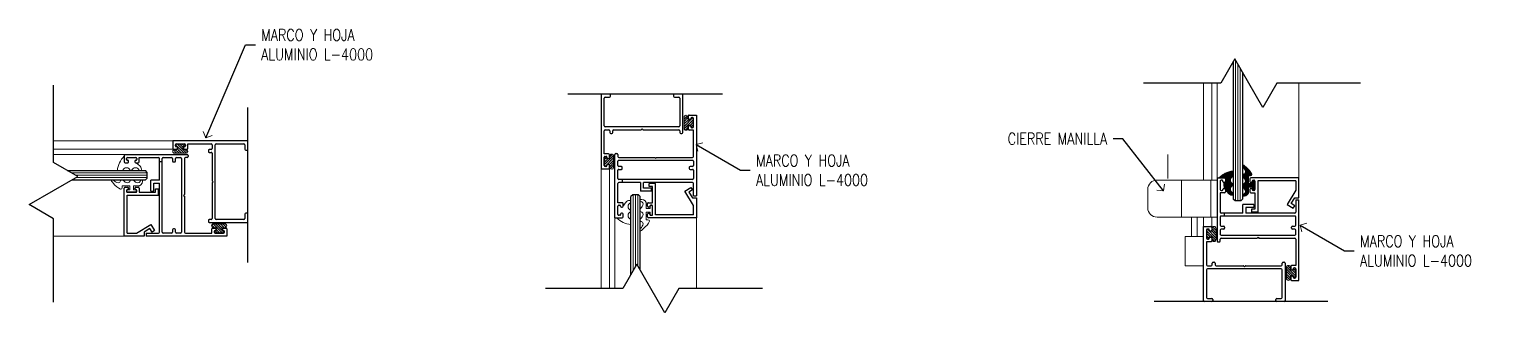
# Model space of a CAD drawing. Header units: metres. Extents: x -40 to 265, y 63 to 163.
# Drawn here: x 254.704 to 255.453, y 137.27 to 137.416 of the extents above; entities that cross this region are included whole.
import ezdxf

# ---------------------------------------------------------------- set-up
doc = ezdxf.new("R2010")
doc.units = ezdxf.units.M
doc.header["$LTSCALE"] = 5
doc.header["$MEASUREMENT"] = 0
doc.layers.get('0').update_dxf_attribs({"color": 30})
for name, color, linetype, lineweight in [('A-ANNO-TEXT', 3, 'Continuous', 18), ('A-DETL-GRPH', 4, 'Continuous', 25), ('A-DETL-MBND', 3, 'Continuous', 18), ('A-DETL-MCUT', 4, 'Continuous', 25), ('A-DETL-PATT', 8, 'Continuous', 18)]:
    doc.layers.add(name, color=color, linetype=linetype, lineweight=lineweight)
doc.styles.add('E-ROMANS', font='romans.shx', dxfattribs={"width": 0.8})
doc.dimstyles.new('E-0010_TICK_12', dxfattribs={"dimscale": 0.001, "dimtxt": 12, "dimasz": 12, "dimexe": 6, "dimexo": 4, "dimgap": 6, "dimtad": 0, "dimdec": 0, "dimlfac": 1000, "dimzin": 0, "dimdsep": 46, "dimtxsty": 'E-ROMANS', "dimblk": 'OBLIQUE', "dimcen": 6, "dimclrd": 256, "dimclre": 256, "dimclrt": 256, "dimadec": 0, "dimazin": 0, "dimtfac": 1, "dimtdec": 0, "dimtmove": 1, "dimatfit": 3, "dimldrblk": 'OPEN90', "dimfxl": 1, "dimtfill": 1, "dimtolj": 1, "dimtzin": 0, "dimlwd": -1, "dimarcsym": 0})
pattern_1 = [(45, (294.93806925, 71.04815457), (-0.000265165043, 0.000265165043), [])]

# ---------------------------------------------------------------- blocks, each defined once
blk = doc.blocks.new('*X40')
at = {"color": 0}
for p, q in [((137.71, 116.5), (139.14, 117.92)), ((134.91, 112.37), (139.77, 117.23)), ((134.91, 115.03), (136.01, 116.13)), ((134.91, 113.7), (136.61, 115.4)), ((135.23, 116.01), (135.23, 116.01)), ((135.23, 114.68), (135.23, 114.68)), ((135.23, 113.36), (135.23, 113.36)), ((135.23, 112.03), (135.23, 112.03)), ((135.26, 111.39), (139.81, 115.95)), ((135.9, 115.35), (135.9, 115.35)), ((135.9, 114.02), (135.9, 114.02)), ((135.9, 112.7), (135.9, 112.7)), ((136.56, 114.68), (136.56, 114.68)), ((136.56, 113.36), (136.56, 113.36)), ((137.22, 115.35), (137.22, 115.35)), ((137.22, 114.02), (137.22, 114.02)), ((137.22, 112.7), (137.22, 112.7)), ((137.49, 112.3), (139.81, 114.62)), ((137.71, 111.2), (139.81, 113.3)), ((137.89, 117.34), (137.89, 117.34)), ((137.89, 116.01), (137.89, 116.01)), ((137.89, 114.68), (137.89, 114.68)), ((137.89, 113.36), (137.89, 113.36)), ((137.89, 112.03), (137.89, 112.03)), ((137.89, 110.71), (137.89, 110.71)), ((138.03, 110.19), (139.81, 111.97)), ((138.55, 116.67), (138.55, 116.67)), ((138.55, 115.35), (138.55, 115.35)), ((138.55, 114.02), (138.55, 114.02)), ((138.55, 112.7), (138.55, 112.7)), ((138.55, 111.37), (138.55, 111.37)), ((138.55, 110.04), (138.55, 110.04)), ((139.12, 109.95), (139.75, 110.58)), ((139.21, 117.34), (139.21, 117.34)), ((139.21, 116.01), (139.21, 116.01)), ((139.21, 114.68), (139.21, 114.68)), ((139.21, 113.36), (139.21, 113.36)), ((139.21, 112.03), (139.21, 112.03)), ((139.21, 110.71), (139.21, 110.71))]:
    blk.add_line(p, q, dxfattribs=at)
blk = doc.blocks.new('_Oblique')
at = {"color": 0, "linetype": 'ByBlock', "lineweight": -2}
blk.add_line((-0.5, -0.5), (0.5, 0.5), dxfattribs=at)
blk = doc.blocks.new('_Open90')
at = {"color": 0, "linetype": 'ByBlock', "lineweight": -2}
for p, q in [((0, 0), (-1, 0)), ((-0.5, 0.5), (0, 0)), ((0, 0), (-0.5, -0.5))]:
    blk.add_line(p, q, dxfattribs=at)
blk = doc.blocks.new('QM-ARQ-DET')
at = {"layer": 'A-DETL-PATT'}
h = blk.add_hatch(dxfattribs=at)
h.set_pattern_fill('ANSI31', color=256, scale=0.003, style=0)
h.set_pattern_definition(pattern_1)
edge = h.paths.add_edge_path()
edge.add_line((255.32347, 137.34002), (255.32347, 137.34273))
edge.add_arc((255.32433, 137.33144), 0.01133, 94.36371, 136.53353)
edge.add_line((255.31611, 137.33923), (255.31894, 137.33923))
edge.add_arc((255.31894, 137.33875), 0.000477, 0, 90, ccw=False)
edge.add_line((255.31942, 137.33875), (255.31942, 137.33742))
edge.add_arc((255.31894, 137.33742), 0.000477, -90, 0, ccw=False)
edge.add_line((255.31894, 137.33694), (255.31865, 137.33694))
edge.add_arc((255.32292, 137.33605), 0.00436, 168.15387, 213.32126)
edge.add_arc((255.31894, 137.33331), 0.000477, 19.26876, 45, ccw=False)
edge.add_spline(control_points=[(255.31939, 137.33347), (255.31974, 137.33292), (255.32047, 137.33177), (255.32183, 137.33024), (255.32302, 137.33038), (255.32347, 137.33043)], knot_values=[0.000217, 0.000217, 0.000217, 0.000217, 0.002223, 0.004367, 0.00567, 0.00567, 0.00567, 0.00567], degree=3, periodic=0)
edge.add_line((255.32347, 137.33043), (255.32347, 137.33148))
edge.add_arc((255.32405, 137.33344), 0.00205, 106.66303, 253.33697, ccw=False)
edge.add_line((255.32347, 137.3354), (255.32347, 137.33611))
edge.add_arc((255.32405, 137.33807), 0.00205, 106.66303, 253.33697, ccw=False)
h = blk.add_hatch(dxfattribs=at)
h.set_pattern_fill('ANSI31', color=256, scale=0.003, style=0)
h.set_pattern_definition(pattern_1)
edge = h.paths.add_edge_path()
edge.add_line((255.33127, 137.33642), (255.33139, 137.3403))
edge.add_spline(control_points=[(255.33139, 137.3403), (255.33196, 137.34031), (255.33412, 137.34035), (255.33079, 137.34435), (255.32905, 137.3456), (255.32824, 137.34618)], knot_values=[0, 0, 0, 0, 0.001435, 0.005431, 0.008857, 0.008857, 0.008857, 0.008857], degree=3, periodic=0)
edge.add_line((255.32824, 137.34618), (255.32824, 137.34486))
edge.add_spline(control_points=[(255.32824, 137.34486), (255.32849, 137.34466), (255.32934, 137.34397), (255.33023, 137.3418), (255.32882, 137.34117), (255.32824, 137.34091)], knot_values=[0, 0, 0, 0, 0.000972, 0.003396, 0.005075, 0.005075, 0.005075, 0.005075], degree=3, periodic=0)
edge.add_line((255.32824, 137.34091), (255.32824, 137.33994))
edge.add_spline(control_points=[(255.32824, 137.33994), (255.32849, 137.33974), (255.32934, 137.33905), (255.33023, 137.33688), (255.32882, 137.33625), (255.32824, 137.33599)], knot_values=[0, 0, 0, 0, 0.000972, 0.003396, 0.005075, 0.005075, 0.005075, 0.005075], degree=3, periodic=0)
edge.add_line((255.32824, 137.33599), (255.32824, 137.33462))
edge.add_spline(control_points=[(255.32824, 137.33462), (255.32849, 137.33442), (255.32934, 137.33372), (255.33023, 137.33155), (255.32882, 137.33092), (255.32824, 137.33066)], knot_values=[0, 0, 0, 0, 0.000972, 0.003396, 0.005075, 0.005075, 0.005075, 0.005075], degree=3, periodic=0)
edge.add_line((255.32824, 137.33066), (255.32824, 137.3298))
edge.add_arc((255.32872, 137.33258), 0.00282, 260.2894, 334.59253)
edge.add_line((255.33127, 137.33137), (255.33127, 137.33447))
edge.add_line((255.33127, 137.33447), (255.33339, 137.33447))
edge.add_line((255.33339, 137.33447), (255.33339, 137.3333))
edge.add_arc((255.33367, 137.3333), 0.000286, 180, 270)
edge.add_line((255.33367, 137.33301), (255.33415, 137.33301))
edge.add_arc((255.33415, 137.3333), 0.000286, 270, 360)
edge.add_line((255.33444, 137.3333), (255.33444, 137.33759))
edge.add_arc((255.33415, 137.33759), 0.000286, 360, 450)
edge.add_line((255.33415, 137.33788), (255.33367, 137.33788))
edge.add_arc((255.33367, 137.33759), 0.000286, 90, 180)
edge.add_line((255.33339, 137.33759), (255.33339, 137.33642))
edge.add_line((255.33339, 137.33642), (255.33127, 137.33642))
at = {"layer": 'A-DETL-GRPH'}
for p, q in [((255.32427, 137.4005), (255.31705, 137.388)), ((255.3387, 137.3755), (255.32427, 137.4005)), ((254.71635, 137.34712), (254.71635, 137.3869)), ((255.31705, 137.388), (255.27727, 137.388)), ((255.34592, 137.388), (255.3387, 137.3755)), ((255.38888, 137.388), (255.34592, 137.388)), ((254.72885, 137.3399), (254.71635, 137.34712)), ((254.70385, 137.32547), (254.72885, 137.3399)), ((254.71635, 137.31825), (254.70385, 137.32547)), ((254.71635, 137.2753), (254.71635, 137.31825)), ((255.01661, 137.29481), (255.0094, 137.28231)), ((255.03105, 137.26981), (255.01661, 137.29481)), ((255.0094, 137.28231), (254.96961, 137.28231)), ((255.03826, 137.28231), (255.03105, 137.26981)), ((255.08122, 137.28231), (255.03826, 137.28231))]:
    blk.add_line(p, q, dxfattribs=at)
at = {"layer": 'A-DETL-MBND'}
for p, q in [((255.32465, 137.39984), (255.32465, 137.3274)), ((255.32583, 137.39779), (255.32583, 137.3274)), ((255.32702, 137.39574), (255.32702, 137.3274)), ((255.30819, 137.33812), (255.30819, 137.388)), ((255.31239, 137.33812), (255.31239, 137.388)), ((255.31522, 137.388), (255.31522, 137.33923)), ((255.35722, 137.388), (255.35722, 137.33923)), ((255.04088, 137.37047), (255.04088, 137.36474)), ((255.04288, 137.36965), (255.04288, 137.37047)), ((255.0445, 137.36975), (255.0445, 137.36965)), ((255.04527, 137.37004), (255.04479, 137.37004)), ((255.04555, 137.36545), (255.04555, 137.36975)), ((255.04288, 137.36474), (255.04288, 137.36555)), ((255.04384, 137.36899), (255.04355, 137.36899)), ((255.04355, 137.36622), (255.04384, 137.36622)), ((255.0445, 137.36555), (255.0445, 137.36545)), ((255.04479, 137.36517), (255.04527, 137.36517)), ((254.77786, 137.35827), (254.71635, 137.35827)), ((254.77921, 137.35626), (254.77921, 137.35578)), ((254.7838, 137.35655), (254.7795, 137.35655)), ((254.7795, 137.3555), (254.7796, 137.3555)), ((254.78026, 137.35483), (254.78026, 137.35454)), ((254.78303, 137.35454), (254.78303, 137.35483)), ((254.7837, 137.3555), (254.7838, 137.3555)), ((254.78408, 137.35578), (254.78408, 137.35626)), ((254.77786, 137.35407), (254.71635, 137.35407)), ((254.71635, 137.35124), (254.75279, 137.35124)), ((254.7796, 137.35387), (254.77878, 137.35387)), ((254.77878, 137.35187), (254.78451, 137.35187)), ((254.78451, 137.35387), (254.7837, 137.35387)), ((254.99997, 137.34975), (254.99997, 137.34546)), ((255.00073, 137.35004), (255.00025, 137.35004)), ((255.00102, 137.34966), (255.00102, 137.34975)), ((255.00197, 137.34899), (255.00168, 137.34899)), ((255.00264, 137.35047), (255.00264, 137.34966)), ((255.00464, 137.34474), (255.00464, 137.35047)), ((255.28976, 137.35133), (255.28976, 137.33886)), ((254.72556, 137.34181), (254.76463, 137.34181)), ((254.72761, 137.34062), (254.76463, 137.34062)), ((254.72805, 137.33944), (254.76463, 137.33944)), ((254.99825, 137.34382), (254.99825, 137.28231)), ((255.00025, 137.34517), (255.00073, 137.34517)), ((255.00102, 137.34546), (255.00102, 137.34555)), ((255.00168, 137.34622), (255.00197, 137.34622)), ((255.00245, 137.34382), (255.00245, 137.28231)), ((255.00264, 137.34555), (255.00264, 137.34474)), ((255.33139, 137.3403), (255.33127, 137.33642)), ((254.75172, 137.33507), (254.7556, 137.33519)), ((254.75414, 137.33278), (254.75414, 137.33231)), ((254.75443, 137.33307), (254.7556, 137.33307)), ((254.75443, 137.33202), (254.75872, 137.33202)), ((254.7556, 137.33307), (254.7556, 137.33519)), ((254.75755, 137.33307), (254.75755, 137.33519)), ((254.75755, 137.33519), (254.76065, 137.33519)), ((254.75872, 137.33307), (254.75755, 137.33307)), ((254.75901, 137.33231), (254.75901, 137.33278)), ((255.27949, 137.3238), (255.27949, 137.33335)), ((255.31508, 137.33812), (255.28426, 137.33812)), ((255.29686, 137.33812), (255.29686, 137.31903)), ((255.3119, 137.33812), (255.3119, 137.31903)), ((255.33339, 137.33642), (255.33127, 137.33642)), ((255.33127, 137.33447), (255.33127, 137.33137)), ((255.33339, 137.33447), (255.33127, 137.33447)), ((255.33339, 137.33759), (255.33339, 137.33642)), ((255.33339, 137.3333), (255.33339, 137.33447)), ((255.33367, 137.33788), (255.33415, 137.33788)), ((255.33415, 137.33301), (255.33367, 137.33301)), ((255.33444, 137.33759), (255.33444, 137.3333)), ((255.01471, 137.29151), (255.01471, 137.33058)), ((255.01589, 137.29356), (255.01589, 137.33058)), ((255.01707, 137.29401), (255.01707, 137.33058)), ((255.02132, 137.32351), (255.02132, 137.32661)), ((255.02344, 137.32468), (255.02344, 137.32351)), ((255.02421, 137.32497), (255.02373, 137.32497)), ((255.02449, 137.32039), (255.02449, 137.32468)), ((255.00527, 137.28231), (255.00527, 137.31875)), ((255.02344, 137.32351), (255.02132, 137.32351)), ((255.02145, 137.31768), (255.02132, 137.32156)), ((255.02344, 137.32156), (255.02132, 137.32156)), ((255.02344, 137.32039), (255.02344, 137.32156)), ((255.02373, 137.3201), (255.02421, 137.3201)), ((255.04727, 137.28231), (255.04727, 137.31875)), ((255.31522, 137.31903), (255.28426, 137.31903)), ((255.30199, 137.30909), (255.30199, 137.31903)), ((255.30485, 137.30909), (255.30485, 137.31903)), ((255.30819, 137.31416), (255.30819, 137.31903)), ((255.31239, 137.31302), (255.31239, 137.31903)), ((254.71635, 137.30924), (254.75279, 137.30924)), ((254.80451, 137.31564), (254.79878, 137.31564)), ((254.79878, 137.31363), (254.79959, 137.31363)), ((254.79921, 137.31172), (254.79921, 137.31125)), ((254.79959, 137.31201), (254.7995, 137.31201)), ((254.7995, 137.31096), (254.80379, 137.31096)), ((254.80026, 137.31296), (254.80026, 137.31268)), ((254.80303, 137.31268), (254.80303, 137.31296)), ((254.8037, 137.31363), (254.80451, 137.31363)), ((254.80379, 137.31201), (254.8037, 137.31201)), ((254.80408, 137.31125), (254.80408, 137.31172)), ((255.30991, 137.30823), (255.30991, 137.31252)), ((255.3102, 137.31281), (255.31067, 137.31281)), ((255.31096, 137.31252), (255.31096, 137.31243)), ((255.31163, 137.31176), (255.31191, 137.31176)), ((255.31258, 137.31243), (255.31258, 137.31324)), ((255.31459, 137.31324), (255.31459, 137.30751)), ((255.29865, 137.30909), (255.29865, 137.29394)), ((255.30819, 137.30909), (255.29865, 137.30909)), ((255.31067, 137.30794), (255.3102, 137.30794)), ((255.31096, 137.30832), (255.31096, 137.30823)), ((255.31191, 137.30899), (255.31163, 137.30899)), ((255.31258, 137.30751), (255.31258, 137.30832)), ((255.29865, 137.29394), (255.30819, 137.29394)), ((255.35082, 137.28751), (255.35082, 137.29324)), ((255.35283, 137.29324), (255.35283, 137.29243)), ((255.35283, 137.28832), (255.35283, 137.28751)), ((255.35349, 137.29176), (255.35378, 137.29176)), ((255.35378, 137.28899), (255.35349, 137.28899)), ((255.35445, 137.29243), (255.35445, 137.29252)), ((255.35445, 137.28823), (255.35445, 137.28832)), ((255.35473, 137.29281), (255.35521, 137.29281)), ((255.35521, 137.28794), (255.35473, 137.28794)), ((255.3555, 137.29252), (255.3555, 137.28823))]:
    blk.add_line(p, q, dxfattribs=at)
for centre, radius, start, end in [((255.04188, 137.37047), 0.001, 0, 180), ((255.04355, 137.36965), 0.000668, 180, 270), ((255.04384, 137.36965), 0.000668, 270, 0), ((255.04479, 137.36975), 0.000286, 90, 180), ((255.04527, 137.36975), 0.000286, 0, 90), ((255.04188, 137.36474), 0.001, 180, 0), ((255.04355, 137.36555), 0.000668, 90, 180), ((255.04384, 137.36555), 0.000668, 0, 90), ((255.04479, 137.36545), 0.000286, 180, 270), ((255.04527, 137.36545), 0.000286, 270, 0), ((254.7795, 137.35626), 0.000286, 90, 180), ((254.7795, 137.35578), 0.000286, 180, 270), ((254.7796, 137.35483), 0.000668, 0, 90), ((254.7796, 137.35454), 0.000668, 270, 0), ((254.7837, 137.35483), 0.000668, 90, 180), ((254.7837, 137.35454), 0.000668, 180, 270), ((254.7838, 137.35626), 0.000286, 0, 90), ((254.7838, 137.35578), 0.000286, 270, 0), ((254.76058, 137.34213), 0.01133, 133.46647, 175.63629), ((254.77878, 137.35287), 0.001, 90, 270), ((254.78451, 137.35287), 0.001, 270, 90), ((255.00025, 137.34975), 0.000286, 90, 180), ((255.00073, 137.34975), 0.000286, 0, 90), ((255.00168, 137.34966), 0.000668, 180, 270), ((255.00197, 137.34966), 0.000668, 270, 0), ((255.00364, 137.35047), 0.001, 0, 180), ((254.75396, 137.3424), 0.00205, 16.66303, 163.33697), ((254.75858, 137.3424), 0.00205, 16.66303, 163.33697), ((255.00025, 137.34546), 0.000286, 180, 270), ((255.00073, 137.34546), 0.000286, 270, 0), ((255.00168, 137.34555), 0.000668, 90, 180), ((255.00197, 137.34555), 0.000668, 0, 90), ((255.00364, 137.34474), 0.001, 180, 0), ((255.32433, 137.33144), 0.01133, 94.36371, 136.53353), ((255.32405, 137.33807), 0.00205, 106.66303, 253.33697), ((254.75443, 137.33278), 0.000286, 90, 180), ((254.75443, 137.33231), 0.000286, 180, 270), ((254.75872, 137.33278), 0.000286, 0, 90), ((254.75872, 137.33231), 0.000286, 270, 0), ((254.75944, 137.33774), 0.00282, 295.40747, 9.7106), ((255.28426, 137.33335), 0.00477, 90, 180), ((255.32292, 137.33605), 0.00436, 168.15387, 213.32126), ((255.32405, 137.33344), 0.00205, 106.66303, 253.33697), ((255.33367, 137.33759), 0.000286, 90, 180), ((255.33367, 137.3333), 0.000286, 180, 270), ((255.33415, 137.33759), 0.000286, 0, 90), ((255.33415, 137.3333), 0.000286, 270, 0), ((255.01411, 137.32454), 0.00205, 106.66303, 253.33697), ((255.01877, 137.3254), 0.00282, 25.40747, 99.7106), ((255.02373, 137.32468), 0.000286, 90, 180), ((255.02421, 137.32468), 0.000286, 0, 90), ((255.32872, 137.33258), 0.00282, 260.2894, 334.59253), ((255.01439, 137.32654), 0.01133, 223.46647, 265.63629), ((255.01411, 137.31991), 0.00205, 106.66303, 253.33697), ((255.02373, 137.32039), 0.000286, 180, 270), ((255.02421, 137.32039), 0.000286, 270, 0), ((255.28426, 137.3238), 0.00477, 180, 270), ((254.79878, 137.31463), 0.001, 90, 270), ((254.7995, 137.31172), 0.000286, 90, 180), ((254.7995, 137.31125), 0.000286, 180, 270), ((254.79959, 137.31296), 0.000668, 0, 90), ((254.79959, 137.31268), 0.000668, 270, 0), ((254.8037, 137.31296), 0.000668, 90, 180), ((254.8037, 137.31268), 0.000668, 180, 270), ((254.80379, 137.31172), 0.000286, 0, 90), ((254.80379, 137.31125), 0.000286, 270, 0), ((254.80451, 137.31463), 0.001, 270, 90), ((255.3102, 137.31252), 0.000286, 90, 180), ((255.31067, 137.31252), 0.000286, 0, 90), ((255.31163, 137.31243), 0.000668, 180, 270), ((255.31191, 137.31243), 0.000668, 270, 0), ((255.31358, 137.31324), 0.001, 0, 180), ((255.3102, 137.30823), 0.000286, 180, 270), ((255.31067, 137.30823), 0.000286, 270, 0), ((255.31163, 137.30832), 0.000668, 90, 180), ((255.31191, 137.30832), 0.000668, 0, 90), ((255.31358, 137.30751), 0.001, 180, 0), ((255.35182, 137.29324), 0.001, 0, 180), ((255.35182, 137.28751), 0.001, 180, 0), ((255.35349, 137.29243), 0.000668, 180, 270), ((255.35349, 137.28832), 0.000668, 90, 180), ((255.35378, 137.29243), 0.000668, 270, 0), ((255.35378, 137.28832), 0.000668, 0, 90), ((255.35473, 137.29252), 0.000286, 90, 180), ((255.35473, 137.28823), 0.000286, 180, 270), ((255.35521, 137.29252), 0.000286, 0, 90), ((255.35521, 137.28823), 0.000286, 270, 0)]:
    blk.add_arc(centre, radius, start, end, dxfattribs=at)
for points in [[(254.75837, 137.34718), (254.76022, 137.34594), (254.76159, 137.34429), (254.76159, 137.34299)], [(255.32824, 137.34618), (255.33088, 137.344), (255.33281, 137.3405), (255.33139, 137.3403)], [(255.32824, 137.34091), (255.32961, 137.34187), (255.32895, 137.3442), (255.32824, 137.34486)], [(255.32824, 137.33599), (255.32961, 137.33695), (255.32895, 137.33928), (255.32824, 137.33994)], [(254.74584, 137.33822), (254.74802, 137.33557), (254.75152, 137.33365), (254.75172, 137.33507)], [(254.75112, 137.33822), (254.75015, 137.33684), (254.74782, 137.3375), (254.74716, 137.33822)], [(254.75603, 137.33822), (254.75507, 137.33684), (254.75274, 137.3375), (254.75208, 137.33822)], [(254.76136, 137.33822), (254.7604, 137.33684), (254.75806, 137.3375), (254.7574, 137.33822)], [(255.31928, 137.33365), (255.32052, 137.33181), (255.32216, 137.33043), (255.32347, 137.33043)], [(255.32824, 137.33066), (255.32961, 137.33163), (255.32895, 137.33396), (255.32824, 137.33462)], [(255.00933, 137.32433), (255.01057, 137.32617), (255.01222, 137.32755), (255.01352, 137.32755)], [(255.0183, 137.32732), (255.01967, 137.32635), (255.01901, 137.32402), (255.0183, 137.32336)], [(255.0183, 137.32199), (255.01967, 137.32103), (255.01901, 137.3187), (255.0183, 137.31804)], [(255.0183, 137.3118), (255.02094, 137.31398), (255.02287, 137.31748), (255.02145, 137.31768)], [(255.0183, 137.31707), (255.01967, 137.31611), (255.01901, 137.31378), (255.0183, 137.31312)]]:
    blk.add_spline(points, degree=3, dxfattribs=at)
at = {"layer": 'A-DETL-MCUT'}
for p, q in [((255.32347, 137.39911), (255.32347, 137.32835)), ((255.32824, 137.39363), (255.32824, 137.32835)), ((255.06071, 137.3823), (254.98108, 137.3823)), ((254.99825, 137.38182), (254.99825, 137.34382)), ((255.00254, 137.3823), (254.99873, 137.3823)), ((254.99978, 137.36597), (254.99978, 137.38029)), ((255.00025, 137.38077), (255.00254, 137.38077)), ((255.00302, 137.38125), (255.00302, 137.38182)), ((255.03548, 137.38182), (255.03548, 137.38125)), ((255.03977, 137.3823), (255.03595, 137.3823)), ((255.03595, 137.38077), (255.03824, 137.38077)), ((255.03872, 137.38029), (255.03872, 137.36597)), ((255.04025, 137.36254), (255.04025, 137.38182)), ((254.81634, 137.2958), (254.81634, 137.37543)), ((255.04307, 137.36973), (255.04307, 137.37107)), ((255.04355, 137.37155), (255.04727, 137.37155)), ((255.04384, 137.36926), (255.04355, 137.36926)), ((255.04431, 137.36983), (255.04431, 137.36973)), ((255.04527, 137.37031), (255.04479, 137.37031)), ((255.04575, 137.36553), (255.04575, 137.36983)), ((255.04727, 137.37155), (255.04727, 137.32999)), ((254.99978, 137.35155), (254.99978, 137.36349)), ((255.03824, 137.3655), (255.00025, 137.3655)), ((255.00025, 137.36397), (255.00216, 137.36397)), ((255.00264, 137.36349), (255.00264, 137.36254)), ((255.00312, 137.36206), (255.00369, 137.36206)), ((255.00417, 137.36254), (255.00417, 137.36349)), ((255.00464, 137.36397), (255.01857, 137.36397)), ((255.01891, 137.36411), (255.01925, 137.36445)), ((255.01925, 137.36445), (255.01959, 137.36411)), ((255.01992, 137.36397), (255.03824, 137.36397)), ((255.03872, 137.36349), (255.03872, 137.36254)), ((255.0392, 137.36206), (255.03977, 137.36206)), ((255.04307, 137.36429), (255.04307, 137.36563)), ((255.04355, 137.36611), (255.04384, 137.36611)), ((255.04575, 137.36382), (255.04355, 137.36382)), ((255.04431, 137.36563), (255.04431, 137.36553)), ((255.04479, 137.36506), (255.04527, 137.36506)), ((255.04575, 137.35026), (255.04575, 137.36382)), ((254.81586, 137.35827), (254.77786, 137.35827)), ((254.77786, 137.35827), (254.77786, 137.35454)), ((254.7791, 137.35578), (254.7791, 137.35626)), ((254.77958, 137.35674), (254.78387, 137.35674)), ((254.77958, 137.35674), (254.78387, 137.35674)), ((254.77967, 137.35531), (254.77958, 137.35531)), ((254.78015, 137.35454), (254.78015, 137.35483)), ((254.7833, 137.35483), (254.7833, 137.35454)), ((254.78387, 137.35531), (254.78378, 137.35531)), ((254.78435, 137.35626), (254.78435, 137.35578)), ((254.78559, 137.35454), (254.78559, 137.35674)), ((254.78559, 137.35674), (254.79753, 137.35674)), ((254.79801, 137.35626), (254.79801, 137.35435)), ((254.79954, 137.31827), (254.79954, 137.35626)), ((254.80002, 137.35674), (254.81433, 137.35674)), ((254.81481, 137.35626), (254.81481, 137.35397)), ((254.81634, 137.35397), (254.81634, 137.35779)), ((254.75279, 137.35124), (254.78526, 137.35124)), ((254.75279, 137.35124), (254.75279, 137.34752)), ((254.75327, 137.34704), (254.7546, 137.34704)), ((254.75403, 137.34876), (254.75403, 137.34924)), ((254.75451, 137.34971), (254.7588, 137.34971)), ((254.75451, 137.34971), (254.7588, 137.34971)), ((254.7546, 137.34828), (254.75451, 137.34828)), ((254.75508, 137.34752), (254.75508, 137.3478)), ((254.75823, 137.3478), (254.75823, 137.34752)), ((254.7588, 137.34828), (254.75871, 137.34828)), ((254.75871, 137.34704), (254.76005, 137.34704)), ((254.75928, 137.34924), (254.75928, 137.34876)), ((254.76052, 137.34971), (254.7704, 137.34971)), ((254.76052, 137.34752), (254.76052, 137.34971)), ((254.77088, 137.33811), (254.77088, 137.34924)), ((254.7724, 137.34742), (254.77088, 137.34742)), ((254.7724, 137.31125), (254.7724, 137.34924)), ((254.77288, 137.34971), (254.77718, 137.34971)), ((254.77765, 137.34924), (254.77765, 137.3479)), ((254.77813, 137.34742), (254.7787, 137.34742)), ((254.77834, 137.35407), (254.77967, 137.35407)), ((254.77918, 137.3479), (254.77918, 137.34924)), ((254.77966, 137.34971), (254.78182, 137.34971)), ((254.7823, 137.34924), (254.7823, 137.31125)), ((254.78378, 137.35407), (254.78512, 137.35407)), ((254.78383, 137.34924), (254.78383, 137.33072)), ((254.78526, 137.34971), (254.7843, 137.34971)), ((254.78574, 137.35076), (254.78574, 137.35019)), ((254.7961, 137.3534), (254.7961, 137.35282)), ((254.79753, 137.35387), (254.79658, 137.35387)), ((254.79658, 137.35235), (254.79753, 137.35235)), ((254.79801, 137.35187), (254.79801, 137.33794)), ((254.81529, 137.35349), (254.81586, 137.35349)), ((255.00197, 137.35155), (254.99978, 137.35155)), ((254.99978, 137.34554), (254.99978, 137.34983)), ((254.99978, 137.34554), (254.99978, 137.34983)), ((255.00025, 137.35031), (255.00073, 137.35031)), ((255.00121, 137.34983), (255.00121, 137.34974)), ((255.00168, 137.34926), (255.00197, 137.34926)), ((255.00245, 137.34974), (255.00245, 137.35107)), ((255.00527, 137.31875), (255.00527, 137.35122)), ((255.00575, 137.35169), (255.00632, 137.35169)), ((255.0068, 137.35122), (255.0068, 137.35026)), ((255.0068, 137.34562), (255.0068, 137.34778)), ((255.00728, 137.34978), (255.0258, 137.34978)), ((255.00728, 137.34826), (255.04527, 137.34826)), ((255.0258, 137.34978), (255.02627, 137.34931)), ((255.02627, 137.34931), (255.02675, 137.34978)), ((255.02675, 137.34978), (255.04527, 137.34978)), ((255.04575, 137.34778), (255.04575, 137.34562)), ((254.72351, 137.34299), (254.76367, 137.34299)), ((254.76463, 137.34204), (254.76367, 137.34299)), ((254.76463, 137.33917), (254.76367, 137.33822)), ((254.76463, 137.33917), (254.76463, 137.34204)), ((254.99825, 137.34382), (255.00197, 137.34382)), ((255.00073, 137.34506), (255.00025, 137.34506)), ((255.00121, 137.34563), (255.00121, 137.34554)), ((255.00197, 137.34611), (255.00168, 137.34611)), ((255.00245, 137.3443), (255.00245, 137.34563)), ((255.0068, 137.33884), (255.0068, 137.34313)), ((255.00861, 137.34514), (255.00728, 137.34514)), ((255.00728, 137.34361), (255.00861, 137.34361)), ((255.00909, 137.34409), (255.00909, 137.34466)), ((255.04345, 137.34466), (255.04345, 137.34409)), ((255.04527, 137.34514), (255.04393, 137.34514)), ((255.04393, 137.34361), (255.04527, 137.34361)), ((255.04575, 137.34313), (255.04575, 137.33884)), ((255.31522, 137.33923), (255.31522, 137.30676)), ((255.31522, 137.33923), (255.31894, 137.33923)), ((255.35722, 137.33923), (255.33243, 137.33923)), ((255.35722, 137.32903), (255.35722, 137.33923)), ((254.72594, 137.33822), (254.76367, 137.33822)), ((254.75279, 137.30924), (254.75279, 137.33403)), ((254.75327, 137.3345), (254.7546, 137.3345)), ((254.75403, 137.33278), (254.75403, 137.33231)), ((254.7546, 137.33326), (254.75451, 137.33326)), ((254.75451, 137.33183), (254.7588, 137.33183)), ((254.75451, 137.33183), (254.7588, 137.33183)), ((254.75508, 137.33403), (254.75508, 137.33374)), ((254.75823, 137.33374), (254.75823, 137.33403)), ((254.75871, 137.3345), (254.76005, 137.3345)), ((254.7588, 137.33326), (254.75871, 137.33326)), ((254.75928, 137.33231), (254.75928, 137.33278)), ((254.76052, 137.33403), (254.76052, 137.33183)), ((254.76052, 137.33183), (254.76886, 137.33183)), ((254.7665, 137.33246), (254.7665, 137.33811)), ((254.77088, 137.33811), (254.7665, 137.33811)), ((254.7665, 137.33246), (254.76803, 137.33246)), ((254.76803, 137.33246), (254.76803, 137.33658)), ((254.76803, 137.33658), (254.77088, 137.33658)), ((254.76886, 137.33183), (254.76886, 137.33367)), ((254.76886, 137.33367), (254.77038, 137.33367)), ((254.77038, 137.3303), (254.77038, 137.33367)), ((254.77088, 137.31125), (254.77088, 137.33658)), ((254.79801, 137.33659), (254.79801, 137.31827)), ((254.79815, 137.3376), (254.79849, 137.33727)), ((254.79849, 137.33727), (254.79815, 137.33693)), ((255.0068, 137.32648), (255.0068, 137.33636)), ((255.04527, 137.33836), (255.00728, 137.33836)), ((255.01841, 137.33683), (255.00728, 137.33683)), ((255.00909, 137.33836), (255.00909, 137.33683)), ((255.01841, 137.33683), (255.01841, 137.33246)), ((255.02406, 137.33246), (255.01841, 137.33246)), ((255.04527, 137.33683), (255.01993, 137.33683)), ((255.01993, 137.33398), (255.01993, 137.33683)), ((255.02406, 137.33398), (255.01993, 137.33398)), ((255.02285, 137.33481), (255.02285, 137.33634)), ((255.02621, 137.33634), (255.02285, 137.33634)), ((255.02468, 137.33481), (255.02285, 137.33481)), ((255.02406, 137.33246), (255.02406, 137.33398)), ((255.02468, 137.32648), (255.02468, 137.33481)), ((255.02621, 137.32028), (255.02621, 137.33634)), ((255.04125, 137.33247), (255.0444, 137.33436)), ((255.04575, 137.32499), (255.04125, 137.33247)), ((255.04517, 137.33308), (255.04333, 137.33197)), ((255.04333, 137.33197), (255.04515, 137.32895)), ((255.0444, 137.33436), (255.04517, 137.33308)), ((255.04575, 137.32999), (255.04575, 137.33636)), ((255.31674, 137.33751), (255.31674, 137.33322)), ((255.31674, 137.33751), (255.31674, 137.33322)), ((255.3177, 137.33799), (255.31722, 137.33799)), ((255.31722, 137.33274), (255.3177, 137.33274)), ((255.31818, 137.33742), (255.31818, 137.33751)), ((255.31818, 137.33322), (255.31818, 137.33331)), ((255.31894, 137.33694), (255.31865, 137.33694)), ((255.31865, 137.33379), (255.31894, 137.33379)), ((255.31942, 137.33875), (255.31942, 137.33742)), ((255.31942, 137.33331), (255.31942, 137.33198)), ((255.33195, 137.33875), (255.33195, 137.33742)), ((255.33195, 137.33331), (255.33195, 137.33198)), ((255.33243, 137.33694), (255.33272, 137.33694)), ((255.33272, 137.33379), (255.33243, 137.33379)), ((255.3332, 137.33742), (255.3332, 137.33751)), ((255.3332, 137.33322), (255.3332, 137.33331)), ((255.33367, 137.33799), (255.33415, 137.33799)), ((255.33415, 137.33274), (255.33367, 137.33274)), ((255.33463, 137.33751), (255.33463, 137.33322)), ((255.33463, 137.33751), (255.33463, 137.33322)), ((255.33615, 137.3377), (255.33615, 137.32164)), ((255.35569, 137.3377), (255.33615, 137.3377)), ((255.35569, 137.33299), (255.35119, 137.32551)), ((255.35569, 137.3377), (255.35569, 137.33299)), ((254.75432, 137.31077), (254.75432, 137.3303)), ((254.75432, 137.3303), (254.77038, 137.3303)), ((254.78383, 137.33072), (254.78335, 137.33024)), ((254.78335, 137.33024), (254.78383, 137.32976)), ((254.78383, 137.32976), (254.78383, 137.31125)), ((255.009, 137.32648), (255.0068, 137.32648)), ((255.0068, 137.32047), (255.0068, 137.32476)), ((255.0068, 137.32047), (255.0068, 137.32476)), ((255.00728, 137.32524), (255.00775, 137.32524)), ((255.00823, 137.32476), (255.00823, 137.32467)), ((255.00871, 137.32419), (255.009, 137.32419)), ((255.00947, 137.32467), (255.00947, 137.326)), ((255.01448, 137.33058), (255.01352, 137.32963)), ((255.01352, 137.28946), (255.01352, 137.32963)), ((255.01734, 137.33058), (255.01448, 137.33058)), ((255.01734, 137.33058), (255.0183, 137.32963)), ((255.0183, 137.29189), (255.0183, 137.32963)), ((255.02201, 137.32467), (255.02201, 137.326)), ((255.02249, 137.32648), (255.02468, 137.32648)), ((255.02277, 137.32419), (255.02249, 137.32419)), ((255.02325, 137.32476), (255.02325, 137.32467)), ((255.02421, 137.32524), (255.02373, 137.32524)), ((255.02468, 137.32047), (255.02468, 137.32476)), ((255.02468, 137.32047), (255.02468, 137.32476)), ((255.04515, 137.32895), (255.04727, 137.32895)), ((255.04575, 137.32999), (255.04727, 137.32999)), ((255.04575, 137.32028), (255.04575, 137.32499)), ((255.04727, 137.32895), (255.04727, 137.31875)), ((255.31674, 137.3315), (255.31674, 137.32162)), ((255.31894, 137.3315), (255.31674, 137.3315)), ((255.32442, 137.3274), (255.32347, 137.32835)), ((255.32729, 137.3274), (255.32442, 137.3274)), ((255.32729, 137.3274), (255.32824, 137.32835)), ((255.334, 137.32552), (255.32835, 137.32552)), ((255.32835, 137.32115), (255.32835, 137.32552)), ((255.33243, 137.3315), (255.33463, 137.3315)), ((255.334, 137.32552), (255.334, 137.32399)), ((255.33463, 137.3315), (255.33463, 137.32317)), ((255.35119, 137.32551), (255.35434, 137.32362)), ((255.35327, 137.32601), (255.35509, 137.32903)), ((255.35511, 137.3249), (255.35327, 137.32601)), ((255.35434, 137.32362), (255.35511, 137.3249)), ((255.35509, 137.32903), (255.35722, 137.32903)), ((255.35569, 137.32799), (255.35722, 137.32799)), ((255.35569, 137.32799), (255.35569, 137.32162)), ((255.35722, 137.28643), (255.35722, 137.32799)), ((254.7961, 137.31732), (254.7961, 137.31674)), ((254.79753, 137.31779), (254.79658, 137.31779)), ((254.81433, 137.31779), (254.80002, 137.31779)), ((254.81481, 137.32056), (254.81481, 137.31827)), ((254.81586, 137.32104), (254.81529, 137.32104)), ((254.81634, 137.31674), (254.81634, 137.32056)), ((255.00527, 137.31875), (255.009, 137.31875)), ((255.00775, 137.31999), (255.00728, 137.31999)), ((255.00823, 137.32056), (255.00823, 137.32047)), ((255.009, 137.32104), (255.00871, 137.32104)), ((255.00947, 137.31923), (255.00947, 137.32056)), ((255.02201, 137.31923), (255.02201, 137.32056)), ((255.02249, 137.32104), (255.02277, 137.32104)), ((255.04727, 137.31875), (255.02249, 137.31875)), ((255.02325, 137.32056), (255.02325, 137.32047)), ((255.02373, 137.31999), (255.02421, 137.31999)), ((255.04575, 137.32028), (255.02621, 137.32028)), ((255.31674, 137.31914), (255.31674, 137.31485)), ((255.32835, 137.32115), (255.31722, 137.32115)), ((255.35521, 137.31962), (255.31722, 137.31962)), ((255.31903, 137.31962), (255.31903, 137.32115)), ((255.334, 137.32399), (255.32988, 137.32399)), ((255.32988, 137.32399), (255.32988, 137.32115)), ((255.35521, 137.32115), (255.32988, 137.32115)), ((255.33279, 137.32317), (255.33279, 137.32164)), ((255.33463, 137.32317), (255.33279, 137.32317)), ((255.33615, 137.32164), (255.33279, 137.32164)), ((255.35569, 137.31485), (255.35569, 137.31914)), ((254.76299, 137.30924), (254.75279, 137.30924)), ((254.75432, 137.31077), (254.75903, 137.31077)), ((254.75903, 137.31077), (254.76651, 137.31527)), ((254.76601, 137.31318), (254.76299, 137.31137)), ((254.76299, 137.31137), (254.76299, 137.30924)), ((254.76403, 137.31077), (254.76403, 137.30924)), ((254.76403, 137.31077), (254.7704, 137.31077)), ((254.80559, 137.30924), (254.76403, 137.30924)), ((254.76712, 137.31134), (254.76601, 137.31318)), ((254.76651, 137.31527), (254.76841, 137.31212)), ((254.76841, 137.31212), (254.76712, 137.31134)), ((254.77718, 137.31077), (254.77288, 137.31077)), ((254.77765, 137.31258), (254.77765, 137.31125)), ((254.7787, 137.31306), (254.77813, 137.31306)), ((254.77918, 137.31125), (254.77918, 137.31258)), ((254.78182, 137.31077), (254.77966, 137.31077)), ((254.7843, 137.31077), (254.79786, 137.31077)), ((254.79658, 137.31627), (254.81586, 137.31627)), ((254.79786, 137.31077), (254.79786, 137.31296)), ((254.79834, 137.31344), (254.79967, 137.31344)), ((254.7991, 137.31172), (254.7991, 137.31125)), ((254.79967, 137.3122), (254.79958, 137.3122)), ((254.79958, 137.31077), (254.80387, 137.31077)), ((254.80015, 137.31296), (254.80015, 137.31268)), ((254.8033, 137.31268), (254.8033, 137.31296)), ((254.80378, 137.31344), (254.80511, 137.31344)), ((254.80387, 137.3122), (254.80378, 137.3122)), ((254.80435, 137.31125), (254.80435, 137.31172)), ((254.80559, 137.31296), (254.80559, 137.30924)), ((255.30819, 137.31416), (255.31191, 137.31416)), ((255.30819, 137.27616), (255.30819, 137.31416)), ((255.30972, 137.31244), (255.30972, 137.30815)), ((255.30972, 137.31244), (255.30972, 137.30815)), ((255.31067, 137.31292), (255.3102, 137.31292)), ((255.31115, 137.31235), (255.31115, 137.31244)), ((255.31191, 137.31187), (255.31163, 137.31187)), ((255.31239, 137.31368), (255.31239, 137.31235)), ((255.31674, 137.31236), (255.31674, 137.3102)), ((255.31722, 137.31437), (255.31856, 137.31437)), ((255.31856, 137.31284), (255.31722, 137.31284)), ((255.31722, 137.30972), (255.35521, 137.30972)), ((255.31903, 137.31389), (255.31903, 137.31332)), ((255.3534, 137.31332), (255.3534, 137.31389)), ((255.35388, 137.31437), (255.35521, 137.31437)), ((255.35521, 137.31284), (255.35388, 137.31284)), ((255.35569, 137.3102), (255.35569, 137.31236)), ((255.31191, 137.30643), (255.30972, 137.30643)), ((255.30972, 137.30643), (255.30972, 137.29449)), ((255.3102, 137.30767), (255.31067, 137.30767)), ((255.31115, 137.30815), (255.31115, 137.30824)), ((255.31163, 137.30872), (255.31191, 137.30872)), ((255.31239, 137.30824), (255.31239, 137.30691)), ((255.31569, 137.30629), (255.31627, 137.30629)), ((255.31674, 137.30676), (255.31674, 137.30772)), ((255.31722, 137.3082), (255.33574, 137.3082)), ((255.33574, 137.3082), (255.33622, 137.30867)), ((255.33622, 137.30867), (255.33669, 137.3082)), ((255.33669, 137.3082), (255.35521, 137.3082)), ((255.35569, 137.30772), (255.35569, 137.29416)), ((255.31258, 137.29449), (255.31258, 137.29544)), ((255.31306, 137.29592), (255.31363, 137.29592)), ((255.31411, 137.29544), (255.31411, 137.29449)), ((255.34866, 137.29449), (255.34866, 137.29544)), ((255.34914, 137.29592), (255.34971, 137.29592)), ((255.35019, 137.29544), (255.35019, 137.27616)), ((255.30972, 137.29201), (255.30972, 137.27769)), ((255.3102, 137.29401), (255.31211, 137.29401)), ((255.34819, 137.29248), (255.3102, 137.29248)), ((255.31459, 137.29401), (255.32852, 137.29401)), ((255.32885, 137.29387), (255.32919, 137.29353)), ((255.32919, 137.29353), (255.32953, 137.29387)), ((255.32987, 137.29401), (255.34819, 137.29401)), ((255.34866, 137.27769), (255.34866, 137.29201)), ((255.35302, 137.29369), (255.35302, 137.29235)), ((255.35302, 137.28825), (255.35302, 137.28691)), ((255.35569, 137.29416), (255.35349, 137.29416)), ((255.35349, 137.29187), (255.35378, 137.29187)), ((255.35378, 137.28872), (255.35349, 137.28872)), ((255.35426, 137.29235), (255.35426, 137.29245)), ((255.35426, 137.28815), (255.35426, 137.28825)), ((255.35473, 137.29292), (255.35521, 137.29292)), ((255.35521, 137.28767), (255.35473, 137.28767)), ((255.35569, 137.29245), (255.35569, 137.28815)), ((255.35349, 137.28643), (255.35722, 137.28643)), ((255.37206, 137.27568), (255.2827, 137.27568)), ((255.31249, 137.27568), (255.30867, 137.27568)), ((255.3102, 137.27721), (255.31249, 137.27721)), ((255.31296, 137.27673), (255.31296, 137.27616)), ((255.34542, 137.27616), (255.34542, 137.27673)), ((255.3459, 137.27721), (255.34819, 137.27721)), ((255.34971, 137.27568), (255.3459, 137.27568))]:
    blk.add_line(p, q, dxfattribs=at)
for centre, start, end in [((254.99873, 137.38182), 90, 180), ((255.00025, 137.38029), 90, 180), ((255.00254, 137.38182), 360, 90), ((255.00254, 137.38125), 270, 0), ((255.03595, 137.38182), 90, 180), ((255.03595, 137.38125), 180, 270), ((255.03824, 137.38029), 360, 90), ((255.03977, 137.38182), 360, 90), ((255.04355, 137.37107), 90, 180), ((255.04355, 137.36973), 180, 270), ((255.04384, 137.36973), 270, 0), ((255.04479, 137.36983), 90, 180), ((255.04527, 137.36983), 0, 90), ((255.00025, 137.36597), 180, 270), ((255.00025, 137.36349), 90, 180), ((255.00216, 137.36349), 0, 90), ((255.00312, 137.36254), 180, 270), ((255.00369, 137.36254), 270, 360), ((255.00464, 137.36349), 90, 180), ((255.01857, 137.36445), 270, 315), ((255.01992, 137.36445), 225, 270), ((255.03824, 137.36597), 270, 0), ((255.03824, 137.36349), 0, 90), ((255.0392, 137.36254), 180, 270), ((255.03977, 137.36254), 270, 0), ((255.04355, 137.36563), 90, 180), ((255.04355, 137.36429), 180, 270), ((255.04384, 137.36563), 0, 90), ((255.04479, 137.36553), 180, 270), ((255.04527, 137.36553), 270, 0), ((254.77834, 137.35454), 180, 270), ((254.77958, 137.35626), 90, 180), ((254.77958, 137.35578), 180, 270), ((254.77967, 137.35483), 0, 90), ((254.77967, 137.35454), 270, 0), ((254.78378, 137.35483), 90, 180), ((254.78378, 137.35454), 180, 270), ((254.78387, 137.35626), 0, 90), ((254.78387, 137.35578), 270, 0), ((254.78512, 137.35454), 270, 0), ((254.79753, 137.35626), 0, 90), ((254.79753, 137.35435), 270, 360), ((254.80002, 137.35626), 90, 180), ((254.81433, 137.35626), 0, 90), ((254.81586, 137.35779), 0, 90), ((254.75327, 137.34752), 180, 270), ((254.75451, 137.34924), 90, 180), ((254.75451, 137.34876), 180, 270), ((254.7546, 137.3478), 0, 90), ((254.7546, 137.34752), 270, 0), ((254.75871, 137.3478), 90, 180), ((254.75871, 137.34752), 180, 270), ((254.7588, 137.34924), 0, 90), ((254.7588, 137.34876), 270, 0), ((254.76005, 137.34752), 270, 0), ((254.7704, 137.34924), 360, 90), ((254.77288, 137.34924), 90, 180), ((254.77718, 137.34924), 360, 90), ((254.77813, 137.3479), 180, 270), ((254.7787, 137.3479), 270, 0), ((254.77966, 137.34924), 90, 180), ((254.78182, 137.34924), 360, 90), ((254.7843, 137.34924), 90, 180), ((254.78526, 137.35076), 0, 90), ((254.78526, 137.35019), 270, 0), ((254.79658, 137.3534), 90, 180), ((254.79658, 137.35282), 180, 270), ((254.79753, 137.35187), 0, 90), ((254.81529, 137.35397), 180, 270), ((254.81586, 137.35397), 270, 0), ((255.00025, 137.34983), 90, 180), ((255.00073, 137.34983), 360, 90), ((255.00168, 137.34974), 180, 270), ((255.00197, 137.35107), 0, 90), ((255.00197, 137.34974), 270, 0), ((255.00575, 137.35122), 90, 180), ((255.00632, 137.35122), 0, 90), ((255.00728, 137.35026), 180, 270), ((255.00728, 137.34778), 90, 180), ((255.04527, 137.35026), 270, 0), ((255.04527, 137.34778), 0, 90), ((255.00025, 137.34554), 180, 270), ((255.00073, 137.34554), 270, 0), ((255.00168, 137.34563), 90, 180), ((255.00197, 137.34563), 0, 90), ((255.00197, 137.3443), 270, 0), ((255.00728, 137.34562), 180, 270), ((255.00728, 137.34313), 90, 180), ((255.00861, 137.34466), 0, 90), ((255.00861, 137.34409), 270, 0), ((255.04393, 137.34466), 90, 180), ((255.04393, 137.34409), 180, 270), ((255.04527, 137.34562), 270, 0), ((255.04527, 137.34313), 0, 90), ((255.31894, 137.33875), 0, 90), ((255.33243, 137.33875), 90, 180), ((254.75327, 137.33403), 90, 180), ((254.75451, 137.33278), 90, 180), ((254.75451, 137.33231), 180, 270), ((254.7546, 137.33403), 360, 90), ((254.7546, 137.33374), 270, 0), ((254.75871, 137.33403), 90, 180), ((254.75871, 137.33374), 180, 270), ((254.7588, 137.33278), 0, 90), ((254.7588, 137.33231), 270, 360), ((254.76005, 137.33403), 360, 90), ((254.79849, 137.33794), 180, 225), ((254.79849, 137.33659), 135, 180), ((255.00728, 137.33884), 180, 270), ((255.00728, 137.33636), 90, 180), ((255.04527, 137.33884), 270, 0), ((255.04527, 137.33636), 360, 90), ((255.31722, 137.33751), 89.93702, 180), ((255.31722, 137.33322), 180, 270), ((255.3177, 137.33751), 360, 89.86933), ((255.3177, 137.33322), 270, 0), ((255.31865, 137.33742), 180, 270), ((255.31865, 137.33331), 90, 180), ((255.31894, 137.33742), 270, 0), ((255.31894, 137.33331), 0, 90), ((255.31894, 137.33198), 270, 0), ((255.33243, 137.33742), 180, 270), ((255.33243, 137.33331), 90, 180), ((255.33243, 137.33198), 180, 270), ((255.33272, 137.33742), 270, 0), ((255.33272, 137.33331), 0, 90), ((255.33367, 137.33751), 90, 180), ((255.33367, 137.33322), 180, 270), ((255.33415, 137.33751), 0, 90), ((255.33415, 137.33322), 270, 0), ((255.00728, 137.32476), 90, 180), ((255.00775, 137.32476), 360, 90), ((255.00871, 137.32467), 180, 270), ((255.009, 137.326), 0, 90), ((255.009, 137.32467), 270, 0), ((255.02249, 137.326), 90, 180), ((255.02249, 137.32467), 180, 270), ((255.02277, 137.32467), 270, 0), ((255.02373, 137.32476), 90, 180), ((255.02421, 137.32476), 360, 90), ((254.79658, 137.31732), 90, 180), ((254.79658, 137.31674), 180, 270), ((254.79753, 137.31827), 270, 0), ((254.80002, 137.31827), 180, 270), ((254.81433, 137.31827), 270, 0), ((254.81529, 137.32056), 90, 180), ((254.81586, 137.32056), 0, 90), ((254.81586, 137.31674), 270, 360), ((255.00728, 137.32047), 180, 270), ((255.00775, 137.32047), 270, 0), ((255.00871, 137.32056), 90, 180), ((255.009, 137.32056), 0, 90), ((255.009, 137.31923), 270, 0), ((255.02249, 137.32056), 90, 180), ((255.02249, 137.31923), 180, 270), ((255.02277, 137.32056), 0, 90), ((255.02373, 137.32047), 180, 270), ((255.02421, 137.32047), 270, 0), ((255.31722, 137.32162), 180, 270), ((255.31722, 137.31914), 90, 180), ((255.35521, 137.32162), 270, 0), ((255.35521, 137.31914), 0, 90), ((254.7704, 137.31125), 270, 0), ((254.77288, 137.31125), 180, 270), ((254.77718, 137.31125), 270, 0), ((254.77813, 137.31258), 90, 180), ((254.7787, 137.31258), 360, 90), ((254.77966, 137.31125), 180, 270), ((254.78182, 137.31125), 270, 0), ((254.7843, 137.31125), 180, 270), ((254.79834, 137.31296), 90, 180), ((254.79958, 137.31172), 90, 180), ((254.79958, 137.31125), 180, 270), ((254.79967, 137.31296), 0, 90), ((254.79967, 137.31268), 270, 0), ((254.80378, 137.31296), 90, 180), ((254.80378, 137.31268), 180, 270), ((254.80387, 137.31172), 0, 90), ((254.80387, 137.31125), 270, 0), ((254.80511, 137.31296), 0, 90), ((255.3102, 137.31244), 90, 180), ((255.31067, 137.31244), 0, 90), ((255.31163, 137.31235), 180, 270), ((255.31191, 137.31368), 0, 90), ((255.31191, 137.31235), 270, 0), ((255.31722, 137.31485), 180, 270), ((255.31722, 137.31236), 90, 180), ((255.31722, 137.3102), 180, 270), ((255.31856, 137.31389), 360, 90), ((255.31856, 137.31332), 270, 0), ((255.35388, 137.31389), 90, 180), ((255.35388, 137.31332), 180, 270), ((255.35521, 137.31485), 270, 0), ((255.35521, 137.31236), 360, 90), ((255.35521, 137.3102), 270, 0), ((255.3102, 137.30815), 180, 270), ((255.31067, 137.30815), 270, 0), ((255.31163, 137.30824), 90, 180), ((255.31191, 137.30824), 0, 90), ((255.31191, 137.30691), 270, 0), ((255.31569, 137.30676), 180, 270), ((255.31627, 137.30676), 270, 0), ((255.31722, 137.30772), 90, 180), ((255.35521, 137.30772), 0, 90), ((255.3102, 137.29449), 180, 270), ((255.31211, 137.29449), 270, 0), ((255.31306, 137.29544), 90, 180), ((255.31363, 137.29544), 0, 90), ((255.31459, 137.29449), 180, 270), ((255.34819, 137.29449), 270, 0), ((255.34914, 137.29544), 90, 180), ((255.34971, 137.29544), 0, 90), ((255.3102, 137.29201), 90, 180), ((255.32852, 137.29353), 45, 90), ((255.32987, 137.29353), 90, 135), ((255.34819, 137.29201), 0, 90), ((255.35349, 137.29369), 90, 180), ((255.35349, 137.29235), 180, 270), ((255.35349, 137.28825), 90, 180), ((255.35349, 137.28691), 180, 270), ((255.35378, 137.29235), 270, 0), ((255.35378, 137.28825), 0, 90), ((255.35473, 137.29245), 90, 180), ((255.35473, 137.28815), 180, 270), ((255.35521, 137.29245), 360, 90), ((255.35521, 137.28815), 270, 0), ((255.30867, 137.27616), 180, 270), ((255.3102, 137.27769), 180, 270), ((255.31249, 137.27673), 0, 90), ((255.31249, 137.27616), 270, 0), ((255.3459, 137.27673), 90, 180), ((255.3459, 137.27616), 180, 270), ((255.34819, 137.27769), 270, 0), ((255.34971, 137.27616), 270, 0)]:
    blk.add_arc(centre, 0.000477, start, end, dxfattribs=at)
at = {"layer": 'A-DETL-MBND', "extrusion": (0, 0, -1), "yscale": 0.000954545, "zscale": -0.000954545}
for p, xscale, rotation in [((-255.17434, 137.47636), -0.000954545, 180), ((-254.67289, 137.48533), -0.000954545, 90), ((-254.91041, 137.18218), -0.000954545, 270), ((-255.18113, 137.41914), 0.000954545, 180)]:
    blk.add_blockref('*X40', p, dxfattribs=dict(at, xscale=xscale, rotation=rotation))
for p, xscale in [((-254.87119, 137.23884), -0.000954545), ((-255.48428, 137.18162), 0.000954545)]:
    blk.add_blockref('*X40', p, dxfattribs=dict(at, xscale=xscale))
at = {"layer": 'A-ANNO-TEXT', "char_height": 0.006, "style": 'E-ROMANS'}
for s, insert, attachment_point in [('MARCO Y HOJA \\PALUMINIO L-4000', (254.82326, 137.40774), 4), ('CIERRE MANILLA', (255.25862, 137.35934), 6), ('MARCO Y HOJA \\PALUMINIO L-4000', (255.07791, 137.34312), 4), ('MARCO Y HOJA \\PALUMINIO L-4000', (255.38872, 137.30167), 4)]:
    blk.add_mtext(s, dxfattribs=dict(at, insert=insert, attachment_point=attachment_point))
at = {"layer": 'A-DETL-GRPH', "annotation_type": 0, "has_hookline": 1}
for points, hookline_direction, text_width in [([(254.79478, 137.35979), (254.81526, 137.40774), (254.82026, 137.40774)], 0, 0.06423), ([(255.04708, 137.35642), (255.06991, 137.34312), (255.07491, 137.34312)], 0, 0.06423), ([(255.28764, 137.33252), (255.26662, 137.35934), (255.26162, 137.35934)], 1, 0.05714), ([(255.35789, 137.31497), (255.38072, 137.30167), (255.38572, 137.30167)], 0, 0.06423)]:
    blk.add_leader(points, dimstyle='E-0010_TICK_12', override={"dimscale": 1, "dimtxt": 0.06, "dimasz": 0.005, "dimexe": 0.0015, "dimexo": 0.0005, "dimgap": 0.003, "dimtad": 0, "dimtxsty": 'E-ROMANS', "dimcen": 0.5, "dimclrd": 1, "dimclre": 1, "dimclrt": 2, "dimtfac": 0.5, "dimtofl": 0}, dxfattribs=dict(at, hookline_direction=hookline_direction, text_width=text_width))

msp = doc.modelspace()

# ---------------------------------------------------------------- block references
at = {"layer": 'A-DETL-MBND'}
msp.add_blockref('QM-ARQ-DET', (0, 0), dxfattribs=at)

doc.saveas('drawing.dxf')
